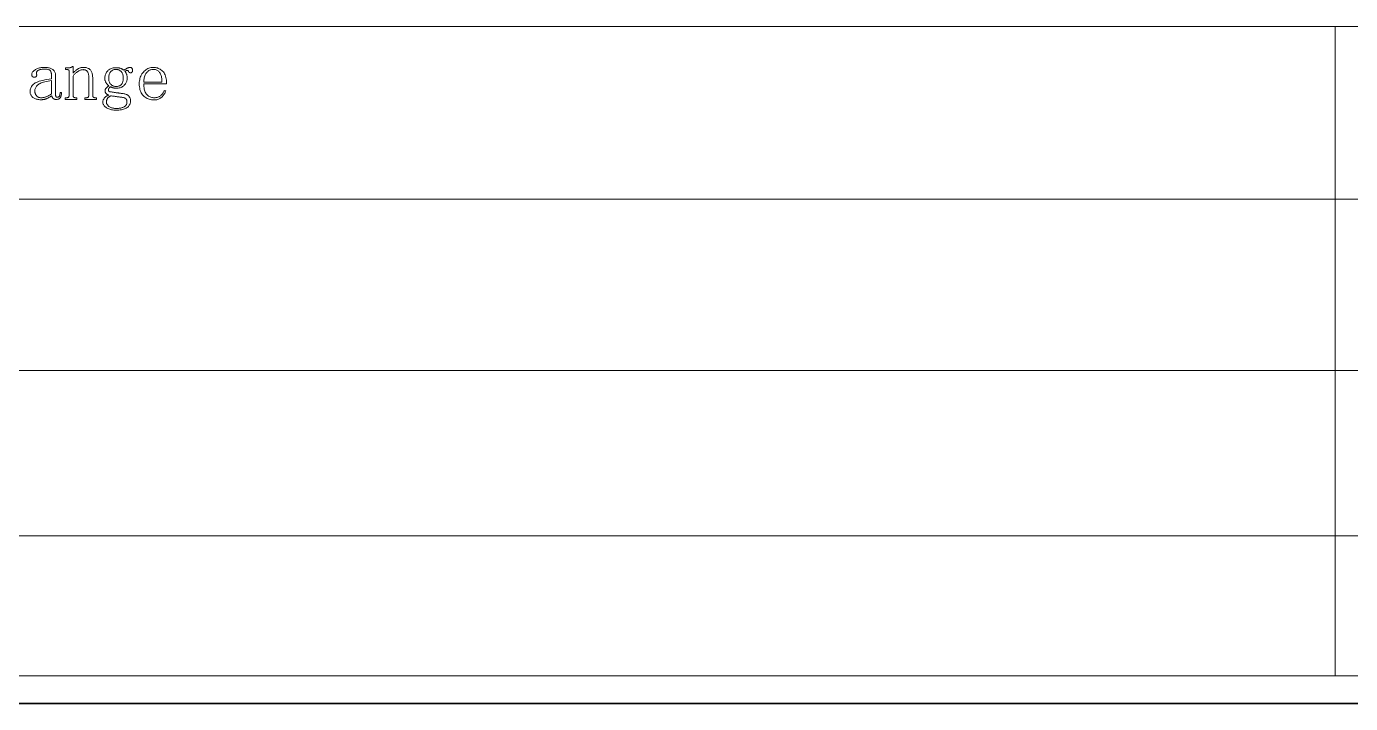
# Model space of a CAD drawing. Extents: x 1 to 297, y 1 to 210.
# Drawn here: x 64 to 117.8, y 1.4 to 28.9 of the extents above; entities that cross this region are included whole.
import ezdxf

# ---------------------------------------------------------------- set-up
doc = ezdxf.new("R2010")
doc.units = 0

msp = doc.modelspace()

# ---------------------------------------------------------------- linework, layer by layer
at = {"color": 7, "lineweight": 13}
for p, q in [((1.319, 28.902), (196.771, 28.902)), ((117.202, 28.902), (117.202, 2.481)), ((35.177, 21.874), (196.771, 21.874)), ((35.177, 14.907), (164.935, 14.907)), ((35.177, 8.179), (164.935, 8.179)), ((1.319, 2.481), (196.771, 2.481))]:
    msp.add_line(p, q, dxfattribs=at)
at = {"color": 7, "lineweight": 35}
msp.add_line((0.623, 1.354), (296.685, 1.354), dxfattribs=at)
at = {"color": 7, "lineweight": 13}
for points in [[(64.531, 25.922), (64.491, 25.923), (64.453, 25.926), (64.416, 25.931), (64.381, 25.938), (64.348, 25.947), (64.317, 25.957), (64.288, 25.97), (64.261, 25.984), (64.235, 26.001), (64.211, 26.019), (64.19, 26.039), (64.17, 26.059), (64.153, 26.08), (64.138, 26.102), (64.126, 26.124), (64.115, 26.146), (64.107, 26.169), (64.102, 26.193), (64.098, 26.217), (64.097, 26.242), (64.099, 26.283), (64.104, 26.322), (64.113, 26.359), (64.125, 26.395), (64.141, 26.429), (64.161, 26.462), (64.184, 26.494), (64.21, 26.524), (64.241, 26.552), (64.274, 26.579), (64.313, 26.605), (64.359, 26.629), (64.412, 26.652), (64.472, 26.673), (64.538, 26.692), (64.612, 26.71), (64.693, 26.727), (64.781, 26.742), (64.875, 26.756), (64.977, 26.768), (64.977, 26.905), (64.977, 26.928), (64.975, 26.949), (64.972, 26.97), (64.969, 26.99), (64.964, 27.009), (64.959, 27.028), (64.952, 27.045), (64.944, 27.062), (64.935, 27.078), (64.926, 27.094), (64.914, 27.108), (64.9, 27.12), (64.883, 27.132), (64.863, 27.141), (64.841, 27.149), (64.817, 27.156), (64.789, 27.161), (64.759, 27.165), (64.727, 27.167), (64.691, 27.168), (64.654, 27.167), (64.618, 27.165), (64.585, 27.162), (64.554, 27.158), (64.526, 27.152), (64.499, 27.145), (64.475, 27.137), (64.454, 27.128), (64.434, 27.117), (64.417, 27.105), (64.402, 27.092), (64.389, 27.08), (64.378, 27.067), (64.37, 27.054), (64.363, 27.041), (64.358, 27.028), (64.355, 27.014), (64.355, 27.001), (64.356, 26.987), (64.36, 26.974), (64.364, 26.965), (64.367, 26.955), (64.37, 26.946), (64.371, 26.937), (64.371, 26.928), (64.371, 26.919), (64.37, 26.91), (64.367, 26.901), (64.364, 26.891), (64.36, 26.882), (64.355, 26.874), (64.349, 26.866), (64.342, 26.859), (64.334, 26.853), (64.326, 26.848), (64.316, 26.844), (64.306, 26.841), (64.294, 26.838), (64.282, 26.837), (64.269, 26.837), (64.26, 26.837), (64.251, 26.838), (64.243, 26.839), (64.235, 26.841), (64.227, 26.844), (64.22, 26.847), (64.213, 26.851), (64.206, 26.855), (64.2, 26.86), (64.194, 26.865), (64.189, 26.871), (64.184, 26.878), (64.18, 26.885), (64.176, 26.893), (64.173, 26.901), (64.17, 26.91), (64.168, 26.919), (64.167, 26.929), (64.166, 26.94), (64.166, 26.951), (64.167, 26.971), (64.172, 26.991), (64.179, 27.011), (64.189, 27.031), (64.203, 27.051), (64.219, 27.07), (64.238, 27.089), (64.261, 27.108), (64.286, 27.127), (64.314, 27.145), (64.345, 27.162), (64.376, 27.178), (64.41, 27.192), (64.444, 27.204), (64.48, 27.214), (64.517, 27.222), (64.556, 27.228), (64.596, 27.233), (64.637, 27.236), (64.68, 27.237), (64.724, 27.236), (64.767, 27.233), (64.807, 27.229), (64.844, 27.223), (64.88, 27.215), (64.913, 27.206), (64.944, 27.195), (64.973, 27.182), (64.999, 27.167), (65.023, 27.151), (65.044, 27.133), (65.064, 27.114), (65.081, 27.093), (65.096, 27.07), (65.108, 27.047), (65.119, 27.021), (65.127, 26.994), (65.132, 26.966), (65.136, 26.936), (65.137, 26.905), (65.137, 26.151), (65.137, 26.133), (65.138, 26.117), (65.139, 26.103), (65.14, 26.09), (65.141, 26.078), (65.143, 26.068), (65.145, 26.059), (65.148, 26.052), (65.151, 26.046), (65.154, 26.042), (65.158, 26.039), (65.162, 26.036), (65.167, 26.033), (65.173, 26.031), (65.178, 26.029), (65.185, 26.028), (65.192, 26.027), (65.2, 26.026), (65.208, 26.025), (65.217, 26.025), (65.228, 26.026), (65.239, 26.027), (65.248, 26.03), (65.257, 26.033), (65.266, 26.038), (65.273, 26.044), (65.28, 26.05), (65.287, 26.058), (65.292, 26.067), (65.297, 26.077), (65.301, 26.087), (65.305, 26.099), (65.309, 26.111), (65.312, 26.124), (65.314, 26.138), (65.316, 26.153), (65.318, 26.168), (65.319, 26.184), (65.32, 26.201), (65.32, 26.219), (65.377, 26.219), (65.376, 26.188), (65.375, 26.159), (65.372, 26.132), (65.368, 26.107), (65.363, 26.084), (65.356, 26.062), (65.349, 26.043), (65.34, 26.026), (65.331, 26.01), (65.32, 25.997), (65.308, 25.985), (65.296, 25.974), (65.283, 25.964), (65.269, 25.956), (65.254, 25.949), (65.239, 25.944), (65.223, 25.939), (65.207, 25.936), (65.189, 25.934), (65.171, 25.934), (65.156, 25.934), (65.141, 25.935), (65.126, 25.937), (65.113, 25.939), (65.1, 25.942), (65.088, 25.946), (65.076, 25.95), (65.065, 25.956), (65.055, 25.961), (65.046, 25.968), (65.037, 25.975), (65.028, 25.983), (65.02, 25.993), (65.013, 26.003), (65.006, 26.014), (64.999, 26.026), (64.993, 26.038), (64.987, 26.052), (64.982, 26.067), (64.977, 26.082), (64.954, 26.067), (64.932, 26.052), (64.91, 26.038), (64.888, 26.025), (64.867, 26.012), (64.846, 26.001), (64.825, 25.99), (64.805, 25.98), (64.785, 25.971), (64.766, 25.962), (64.746, 25.955), (64.725, 25.948), (64.704, 25.942), (64.682, 25.937), (64.659, 25.932), (64.635, 25.929), (64.61, 25.926), (64.585, 25.924), (64.558, 25.923)], [(65.526, 25.934), (65.526, 26.002), (65.583, 26.002), (65.594, 26.002), (65.604, 26.003), (65.614, 26.004), (65.623, 26.006), (65.631, 26.008), (65.639, 26.01), (65.646, 26.013), (65.652, 26.017), (65.658, 26.021), (65.663, 26.025), (65.667, 26.03), (65.671, 26.035), (65.674, 26.041), (65.677, 26.047), (65.68, 26.054), (65.682, 26.061), (65.684, 26.068), (65.685, 26.076), (65.685, 26.085), (65.686, 26.094), (65.686, 27.077), (65.686, 27.083), (65.685, 27.09), (65.685, 27.096), (65.684, 27.101), (65.683, 27.107), (65.682, 27.111), (65.68, 27.116), (65.678, 27.12), (65.676, 27.124), (65.674, 27.128), (65.672, 27.131), (65.669, 27.134), (65.665, 27.137), (65.661, 27.139), (65.657, 27.141), (65.652, 27.142), (65.647, 27.144), (65.641, 27.144), (65.635, 27.145), (65.628, 27.145), (65.537, 27.145), (65.537, 27.214), (65.617, 27.214), (65.628, 27.214), (65.64, 27.214), (65.651, 27.215), (65.662, 27.215), (65.673, 27.217), (65.684, 27.218), (65.694, 27.219), (65.705, 27.221), (65.715, 27.223), (65.726, 27.225), (65.736, 27.228), (65.746, 27.231), (65.756, 27.234), (65.766, 27.238), (65.776, 27.242), (65.785, 27.247), (65.795, 27.252), (65.804, 27.258), (65.814, 27.264), (65.823, 27.271), (65.846, 27.271), (65.846, 27.008), (65.866, 27.03), (65.887, 27.051), (65.907, 27.071), (65.928, 27.09), (65.949, 27.108), (65.969, 27.125), (65.99, 27.14), (66.01, 27.154), (66.031, 27.167), (66.051, 27.179), (66.072, 27.19), (66.093, 27.2), (66.114, 27.209), (66.135, 27.216), (66.157, 27.222), (66.179, 27.227), (66.201, 27.231), (66.223, 27.234), (66.246, 27.236), (66.269, 27.237), (66.306, 27.235), (66.342, 27.232), (66.376, 27.227), (66.407, 27.22), (66.437, 27.211), (66.465, 27.199), (66.49, 27.186), (66.514, 27.171), (66.535, 27.153), (66.554, 27.134), (66.572, 27.112), (66.587, 27.088), (66.601, 27.063), (66.613, 27.035), (66.623, 27.005), (66.631, 26.973), (66.637, 26.939), (66.642, 26.903), (66.645, 26.865), (66.646, 26.825), (66.646, 26.094), (66.646, 26.085), (66.647, 26.076), (66.648, 26.068), (66.65, 26.061), (66.653, 26.054), (66.656, 26.047), (66.66, 26.041), (66.664, 26.035), (66.669, 26.03), (66.674, 26.025), (66.68, 26.021), (66.686, 26.017), (66.693, 26.013), (66.7, 26.01), (66.707, 26.008), (66.715, 26.006), (66.723, 26.004), (66.731, 26.003), (66.74, 26.002), (66.748, 26.002), (66.806, 26.002), (66.806, 25.934), (66.326, 25.934), (66.326, 26.002), (66.383, 26.002), (66.394, 26.002), (66.404, 26.003), (66.414, 26.004), (66.423, 26.006), (66.431, 26.008), (66.439, 26.01), (66.446, 26.013), (66.452, 26.017), (66.458, 26.021), (66.463, 26.025), (66.467, 26.03), (66.471, 26.035), (66.474, 26.041), (66.477, 26.047), (66.48, 26.054), (66.482, 26.061), (66.484, 26.068), (66.485, 26.076), (66.485, 26.085), (66.486, 26.094), (66.486, 26.859), (66.485, 26.886), (66.483, 26.912), (66.48, 26.936), (66.477, 26.959), (66.471, 26.981), (66.465, 27.001), (66.458, 27.021), (66.449, 27.039), (66.439, 27.055), (66.428, 27.071), (66.416, 27.085), (66.403, 27.098), (66.389, 27.109), (66.374, 27.118), (66.357, 27.127), (66.339, 27.133), (66.32, 27.138), (66.3, 27.142), (66.279, 27.144), (66.257, 27.145), (66.236, 27.144), (66.216, 27.142), (66.195, 27.139), (66.174, 27.134), (66.153, 27.128), (66.132, 27.12), (66.11, 27.111), (66.089, 27.101), (66.067, 27.09), (66.046, 27.077), (66.024, 27.062), (66.003, 27.047), (65.982, 27.03), (65.962, 27.013), (65.941, 26.994), (65.922, 26.974), (65.902, 26.953), (65.883, 26.93), (65.864, 26.907), (65.846, 26.882), (65.846, 26.094), (65.846, 26.085), (65.847, 26.076), (65.848, 26.068), (65.85, 26.061), (65.853, 26.054), (65.856, 26.047), (65.86, 26.041), (65.864, 26.035), (65.869, 26.03), (65.874, 26.025), (65.88, 26.021), (65.886, 26.017), (65.893, 26.013), (65.9, 26.01), (65.907, 26.008), (65.915, 26.006), (65.923, 26.004), (65.931, 26.003), (65.94, 26.002), (65.949, 26.002), (66.006, 26.002), (66.006, 25.934)], [(67.857, 26.174), (67.89, 26.169), (67.922, 26.162), (67.952, 26.155), (67.98, 26.147), (68.006, 26.138), (68.03, 26.128), (68.052, 26.116), (68.073, 26.104), (68.092, 26.091), (68.108, 26.077), (68.124, 26.061), (68.137, 26.045), (68.149, 26.027), (68.16, 26.009), (68.169, 25.989), (68.176, 25.969), (68.181, 25.947), (68.185, 25.925), (68.188, 25.901), (68.188, 25.877), (68.187, 25.843), (68.183, 25.811), (68.176, 25.78), (68.166, 25.75), (68.153, 25.722), (68.137, 25.695), (68.118, 25.67), (68.097, 25.646), (68.073, 25.623), (68.046, 25.602), (68.015, 25.583), (67.982, 25.565), (67.945, 25.55), (67.905, 25.536), (67.861, 25.525), (67.815, 25.516), (67.764, 25.509), (67.711, 25.503), (67.654, 25.5), (67.594, 25.499), (67.547, 25.5), (67.502, 25.503), (67.458, 25.508), (67.417, 25.515), (67.377, 25.524), (67.339, 25.534), (67.303, 25.547), (67.269, 25.562), (67.236, 25.578), (67.206, 25.597), (67.177, 25.616), (67.152, 25.637), (67.13, 25.657), (67.111, 25.679), (67.094, 25.701), (67.081, 25.723), (67.07, 25.747), (67.063, 25.77), (67.059, 25.795), (67.057, 25.819), (67.058, 25.835), (67.059, 25.851), (67.062, 25.867), (67.066, 25.883), (67.071, 25.899), (67.078, 25.915), (67.085, 25.931), (67.094, 25.947), (67.103, 25.963), (67.114, 25.979), (67.126, 25.995), (67.14, 26.01), (67.155, 26.024), (67.171, 26.038), (67.188, 26.051), (67.207, 26.063), (67.228, 26.075), (67.25, 26.085), (67.273, 26.096), (67.297, 26.105), (67.284, 26.112), (67.271, 26.119), (67.258, 26.126), (67.247, 26.133), (67.236, 26.141), (67.225, 26.148), (67.215, 26.156), (67.206, 26.164), (67.197, 26.171), (67.188, 26.179), (67.181, 26.188), (67.174, 26.196), (67.168, 26.205), (67.163, 26.214), (67.159, 26.224), (67.155, 26.234), (67.152, 26.244), (67.15, 26.254), (67.149, 26.265), (67.148, 26.277), (67.149, 26.29), (67.15, 26.303), (67.153, 26.316), (67.156, 26.329), (67.16, 26.341), (67.165, 26.353), (67.171, 26.364), (67.178, 26.375), (67.186, 26.386), (67.194, 26.397), (67.204, 26.407), (67.213, 26.416), (67.224, 26.426), (67.234, 26.435), (67.246, 26.444), (67.257, 26.452), (67.269, 26.46), (67.282, 26.468), (67.295, 26.475), (67.309, 26.482), (67.295, 26.494), (67.282, 26.506), (67.269, 26.519), (67.256, 26.532), (67.244, 26.545), (67.232, 26.559), (67.221, 26.573), (67.21, 26.588), (67.199, 26.604), (67.188, 26.619), (67.179, 26.635), (67.17, 26.652), (67.162, 26.668), (67.156, 26.685), (67.15, 26.702), (67.145, 26.719), (67.142, 26.737), (67.139, 26.755), (67.138, 26.773), (67.137, 26.791), (67.138, 26.825), (67.142, 26.858), (67.148, 26.89), (67.156, 26.922), (67.167, 26.952), (67.18, 26.982), (67.196, 27.011), (67.214, 27.039), (67.234, 27.067), (67.257, 27.094), (67.282, 27.119), (67.309, 27.141), (67.338, 27.161), (67.369, 27.178), (67.401, 27.192), (67.436, 27.204), (67.473, 27.213), (67.511, 27.22), (67.552, 27.224), (67.594, 27.225), (67.612, 27.225), (67.631, 27.224), (67.649, 27.223), (67.666, 27.221), (67.684, 27.219), (67.702, 27.217), (67.719, 27.214), (67.737, 27.21), (67.754, 27.207), (67.771, 27.202), (67.788, 27.197), (67.804, 27.192), (67.82, 27.185), (67.835, 27.178), (67.85, 27.171), (67.864, 27.162), (67.877, 27.153), (67.89, 27.144), (67.902, 27.133), (67.914, 27.122), (67.93, 27.133), (67.946, 27.144), (67.961, 27.154), (67.975, 27.163), (67.99, 27.172), (68.004, 27.181), (68.018, 27.188), (68.031, 27.195), (68.044, 27.202), (68.057, 27.208), (68.069, 27.213), (68.082, 27.218), (68.093, 27.223), (68.105, 27.226), (68.116, 27.229), (68.126, 27.232), (68.137, 27.234), (68.147, 27.235), (68.156, 27.236), (68.166, 27.237), (68.177, 27.236), (68.187, 27.235), (68.197, 27.233), (68.206, 27.23), (68.214, 27.227), (68.222, 27.222), (68.229, 27.217), (68.235, 27.211), (68.241, 27.204), (68.246, 27.197), (68.25, 27.189), (68.254, 27.181), (68.257, 27.173), (68.26, 27.165), (68.263, 27.158), (68.265, 27.151), (68.266, 27.143), (68.268, 27.136), (68.268, 27.129), (68.268, 27.122), (68.268, 27.113), (68.268, 27.105), (68.267, 27.096), (68.266, 27.088), (68.264, 27.081), (68.262, 27.074), (68.26, 27.067), (68.258, 27.06), (68.255, 27.054), (68.251, 27.048), (68.248, 27.043), (68.243, 27.038), (68.238, 27.033), (68.233, 27.03), (68.227, 27.027), (68.221, 27.024), (68.213, 27.022), (68.206, 27.021), (68.197, 27.02), (68.188, 27.019), (68.182, 27.02), (68.175, 27.02), (68.169, 27.021), (68.163, 27.022), (68.157, 27.024), (68.151, 27.026), (68.146, 27.028), (68.141, 27.03), (68.136, 27.033), (68.131, 27.037), (68.127, 27.04), (68.123, 27.044), (68.119, 27.048), (68.115, 27.053), (68.111, 27.058), (68.108, 27.063), (68.105, 27.069), (68.102, 27.075), (68.099, 27.081), (68.097, 27.088), (68.094, 27.094), (68.091, 27.1), (68.088, 27.105), (68.083, 27.109), (68.078, 27.112), (68.073, 27.115), (68.067, 27.116), (68.061, 27.117), (68.053, 27.117), (68.046, 27.117), (68.038, 27.115), (68.029, 27.113), (68.021, 27.111), (68.013, 27.107), (68.004, 27.104), (67.996, 27.099), (67.987, 27.095), (67.978, 27.089), (67.969, 27.083), (67.96, 27.077), (67.969, 27.067), (67.977, 27.057), (67.985, 27.046), (67.993, 27.034), (68, 27.022), (68.007, 27.009), (68.013, 26.996), (68.018, 26.981), (68.024, 26.966), (68.029, 26.951), (68.033, 26.935), (68.037, 26.919), (68.04, 26.903), (68.043, 26.887), (68.046, 26.871), (68.048, 26.855), (68.049, 26.839), (68.05, 26.823), (68.051, 26.807), (68.051, 26.791), (68.05, 26.763), (68.047, 26.736), (68.042, 26.709), (68.034, 26.682), (68.024, 26.655), (68.012, 26.628), (67.998, 26.602), (67.982, 26.575), (67.963, 26.549), (67.943, 26.522), (67.92, 26.497), (67.894, 26.475), (67.866, 26.455), (67.835, 26.438), (67.801, 26.424), (67.765, 26.412), (67.726, 26.403), (67.685, 26.396), (67.641, 26.392), (67.594, 26.391), (67.581, 26.391), (67.567, 26.391), (67.554, 26.392), (67.541, 26.394), (67.529, 26.395), (67.516, 26.397), (67.504, 26.399), (67.492, 26.402), (67.48, 26.405), (67.468, 26.408), (67.457, 26.411), (67.447, 26.415), (67.436, 26.419), (67.426, 26.423), (67.417, 26.427), (67.408, 26.431), (67.4, 26.435), (67.392, 26.439), (67.384, 26.443), (67.377, 26.448), (67.368, 26.443), (67.36, 26.438), (67.352, 26.433), (67.344, 26.428), (67.337, 26.422), (67.33, 26.416), (67.324, 26.41), (67.319, 26.404), (67.313, 26.398), (67.309, 26.391), (67.304, 26.384), (67.3, 26.378), (67.297, 26.371), (67.294, 26.365), (67.291, 26.359), (67.289, 26.354), (67.288, 26.348), (67.287, 26.343), (67.286, 26.338), (67.286, 26.334), (67.286, 26.325), (67.287, 26.316), (67.288, 26.308), (67.289, 26.301), (67.291, 26.294), (67.294, 26.287), (67.297, 26.281), (67.3, 26.275), (67.304, 26.27), (67.309, 26.265), (67.313, 26.261), (67.319, 26.257), (67.324, 26.253), (67.33, 26.25), (67.337, 26.248), (67.344, 26.246), (67.352, 26.244), (67.36, 26.243), (67.368, 26.242), (67.377, 26.242), (67.406, 26.238), (67.435, 26.233), (67.464, 26.229), (67.491, 26.225), (67.519, 26.221), (67.545, 26.217), (67.571, 26.213), (67.596, 26.209), (67.621, 26.206), (67.646, 26.202), (67.669, 26.199), (67.692, 26.196), (67.715, 26.192), (67.737, 26.189), (67.758, 26.187), (67.779, 26.184), (67.8, 26.181), (67.819, 26.178), (67.839, 26.176)], [(67.297, 26.791), (67.298, 26.764), (67.3, 26.738), (67.304, 26.712), (67.31, 26.687), (67.317, 26.664), (67.326, 26.641), (67.336, 26.618), (67.348, 26.597), (67.362, 26.576), (67.377, 26.557), (67.394, 26.538), (67.411, 26.522), (67.43, 26.507), (67.45, 26.494), (67.471, 26.484), (67.494, 26.475), (67.517, 26.468), (67.542, 26.463), (67.567, 26.46), (67.594, 26.459), (67.623, 26.46), (67.651, 26.463), (67.677, 26.467), (67.701, 26.473), (67.724, 26.481), (67.746, 26.49), (67.766, 26.501), (67.784, 26.514), (67.801, 26.529), (67.817, 26.545), (67.831, 26.563), (67.844, 26.582), (67.855, 26.603), (67.865, 26.626), (67.873, 26.649), (67.879, 26.675), (67.885, 26.701), (67.888, 26.73), (67.891, 26.76), (67.891, 26.791), (67.891, 26.829), (67.888, 26.864), (67.884, 26.898), (67.878, 26.929), (67.87, 26.958), (67.861, 26.985), (67.849, 27.01), (67.837, 27.032), (67.822, 27.053), (67.806, 27.071), (67.788, 27.087), (67.77, 27.102), (67.751, 27.115), (67.731, 27.126), (67.71, 27.135), (67.688, 27.143), (67.666, 27.149), (67.643, 27.153), (67.619, 27.156), (67.594, 27.157), (67.569, 27.156), (67.546, 27.153), (67.522, 27.149), (67.5, 27.143), (67.479, 27.135), (67.458, 27.126), (67.438, 27.115), (67.419, 27.102), (67.4, 27.087), (67.383, 27.071), (67.367, 27.053), (67.352, 27.032), (67.339, 27.01), (67.328, 26.985), (67.318, 26.958), (67.311, 26.929), (67.305, 26.898), (67.3, 26.864), (67.298, 26.829)], [(68.726, 26.574), (68.727, 26.514), (68.73, 26.457), (68.736, 26.404), (68.745, 26.355), (68.756, 26.309), (68.769, 26.267), (68.784, 26.228), (68.802, 26.193), (68.823, 26.162), (68.846, 26.134), (68.87, 26.109), (68.897, 26.086), (68.924, 26.067), (68.954, 26.05), (68.984, 26.035), (69.016, 26.023), (69.05, 26.014), (69.085, 26.007), (69.122, 26.004), (69.16, 26.002), (69.189, 26.003), (69.218, 26.006), (69.245, 26.01), (69.271, 26.016), (69.297, 26.024), (69.322, 26.033), (69.346, 26.044), (69.368, 26.057), (69.39, 26.072), (69.411, 26.088), (69.431, 26.105), (69.45, 26.124), (69.468, 26.143), (69.484, 26.163), (69.5, 26.184), (69.514, 26.205), (69.527, 26.228), (69.539, 26.251), (69.55, 26.275), (69.56, 26.299), (69.617, 26.277), (69.609, 26.251), (69.6, 26.226), (69.589, 26.202), (69.576, 26.177), (69.561, 26.152), (69.545, 26.128), (69.527, 26.103), (69.507, 26.079), (69.486, 26.055), (69.463, 26.031), (69.438, 26.008), (69.411, 25.988), (69.383, 25.97), (69.353, 25.954), (69.321, 25.941), (69.288, 25.93), (69.253, 25.922), (69.216, 25.916), (69.177, 25.912), (69.137, 25.911), (69.085, 25.913), (69.036, 25.918), (68.988, 25.926), (68.942, 25.938), (68.898, 25.954), (68.857, 25.973), (68.817, 25.995), (68.779, 26.021), (68.743, 26.05), (68.708, 26.082), (68.677, 26.118), (68.649, 26.157), (68.624, 26.198), (68.602, 26.243), (68.584, 26.291), (68.569, 26.341), (68.558, 26.395), (68.549, 26.452), (68.544, 26.511), (68.543, 26.574), (68.544, 26.63), (68.549, 26.684), (68.558, 26.736), (68.569, 26.787), (68.584, 26.835), (68.602, 26.882), (68.624, 26.926), (68.649, 26.969), (68.677, 27.009), (68.708, 27.048), (68.742, 27.084), (68.778, 27.116), (68.815, 27.144), (68.853, 27.169), (68.893, 27.189), (68.934, 27.206), (68.977, 27.22), (69.021, 27.229), (69.067, 27.235), (69.114, 27.237), (69.157, 27.235), (69.199, 27.231), (69.239, 27.223), (69.279, 27.213), (69.317, 27.199), (69.354, 27.183), (69.39, 27.164), (69.425, 27.141), (69.459, 27.116), (69.491, 27.088), (69.522, 27.056), (69.549, 27.02), (69.573, 26.979), (69.594, 26.934), (69.611, 26.885), (69.626, 26.831), (69.637, 26.774), (69.645, 26.711), (69.65, 26.645), (69.651, 26.574)], [(69.457, 26.642), (69.458, 26.691), (69.457, 26.738), (69.454, 26.782), (69.449, 26.824), (69.441, 26.864), (69.432, 26.901), (69.42, 26.935), (69.406, 26.968), (69.39, 26.998), (69.371, 27.025), (69.351, 27.05), (69.33, 27.072), (69.307, 27.092), (69.284, 27.109), (69.258, 27.124), (69.232, 27.135), (69.205, 27.145), (69.176, 27.151), (69.146, 27.155), (69.114, 27.157), (69.081, 27.155), (69.048, 27.151), (69.017, 27.144), (68.987, 27.135), (68.958, 27.122), (68.931, 27.107), (68.905, 27.089), (68.88, 27.069), (68.857, 27.045), (68.834, 27.019), (68.814, 26.991), (68.795, 26.96), (68.779, 26.928), (68.765, 26.893), (68.753, 26.857), (68.743, 26.818), (68.735, 26.777), (68.73, 26.734), (68.727, 26.689), (68.726, 26.642)], [(64.291, 26.277), (64.292, 26.256), (64.294, 26.236), (64.297, 26.216), (64.301, 26.197), (64.307, 26.178), (64.314, 26.159), (64.322, 26.141), (64.332, 26.123), (64.342, 26.105), (64.354, 26.088), (64.368, 26.072), (64.382, 26.057), (64.399, 26.044), (64.416, 26.033), (64.436, 26.024), (64.456, 26.016), (64.479, 26.01), (64.502, 26.006), (64.528, 26.003), (64.554, 26.002), (64.575, 26.003), (64.595, 26.004), (64.616, 26.006), (64.636, 26.009), (64.657, 26.012), (64.678, 26.017), (64.698, 26.022), (64.719, 26.028), (64.739, 26.035), (64.76, 26.042), (64.781, 26.051), (64.802, 26.06), (64.823, 26.07), (64.844, 26.081), (64.866, 26.092), (64.887, 26.105), (64.91, 26.118), (64.932, 26.132), (64.954, 26.147), (64.977, 26.162), (64.977, 26.699), (64.902, 26.69), (64.831, 26.679), (64.766, 26.666), (64.705, 26.653), (64.648, 26.638), (64.597, 26.622), (64.551, 26.605), (64.509, 26.586), (64.472, 26.566), (64.44, 26.545), (64.412, 26.523), (64.386, 26.5), (64.364, 26.475), (64.345, 26.45), (64.328, 26.424), (64.315, 26.396), (64.305, 26.368), (64.297, 26.338), (64.293, 26.308)], [(67.388, 26.082), (67.369, 26.073), (67.35, 26.063), (67.332, 26.053), (67.316, 26.043), (67.301, 26.032), (67.288, 26.021), (67.275, 26.01), (67.264, 25.998), (67.254, 25.986), (67.246, 25.974), (67.238, 25.961), (67.231, 25.947), (67.225, 25.933), (67.22, 25.919), (67.216, 25.904), (67.212, 25.888), (67.209, 25.872), (67.207, 25.855), (67.206, 25.837), (67.206, 25.819), (67.207, 25.801), (67.21, 25.783), (67.215, 25.766), (67.222, 25.748), (67.231, 25.731), (67.243, 25.714), (67.256, 25.697), (67.271, 25.68), (67.289, 25.664), (67.309, 25.648), (67.33, 25.633), (67.354, 25.619), (67.379, 25.607), (67.407, 25.597), (67.437, 25.588), (67.469, 25.581), (67.503, 25.575), (67.539, 25.571), (67.577, 25.569), (67.617, 25.568), (67.655, 25.569), (67.692, 25.57), (67.726, 25.574), (67.76, 25.578), (67.791, 25.584), (67.821, 25.591), (67.85, 25.599), (67.877, 25.608), (67.902, 25.619), (67.926, 25.631), (67.947, 25.644), (67.967, 25.658), (67.984, 25.674), (67.999, 25.691), (68.011, 25.709), (68.022, 25.729), (68.03, 25.75), (68.035, 25.772), (68.039, 25.795), (68.04, 25.819), (68.04, 25.835), (68.039, 25.85), (68.037, 25.864), (68.035, 25.878), (68.033, 25.891), (68.03, 25.903), (68.026, 25.915), (68.022, 25.925), (68.017, 25.936), (68.011, 25.945), (68.005, 25.954), (67.999, 25.962), (67.992, 25.969), (67.984, 25.976), (67.976, 25.982), (67.967, 25.988), (67.957, 25.992), (67.947, 25.996), (67.937, 26), (67.926, 26.002), (67.903, 26.007), (67.879, 26.011), (67.855, 26.015), (67.831, 26.02), (67.806, 26.024), (67.78, 26.028), (67.754, 26.031), (67.728, 26.035), (67.701, 26.039), (67.674, 26.042), (67.647, 26.046), (67.619, 26.049), (67.591, 26.053), (67.563, 26.057), (67.534, 26.061), (67.506, 26.065), (67.477, 26.069), (67.447, 26.073), (67.418, 26.078)]]:
    msp.add_lwpolyline(points, close=True, dxfattribs=at)

doc.saveas('drawing.dxf')
